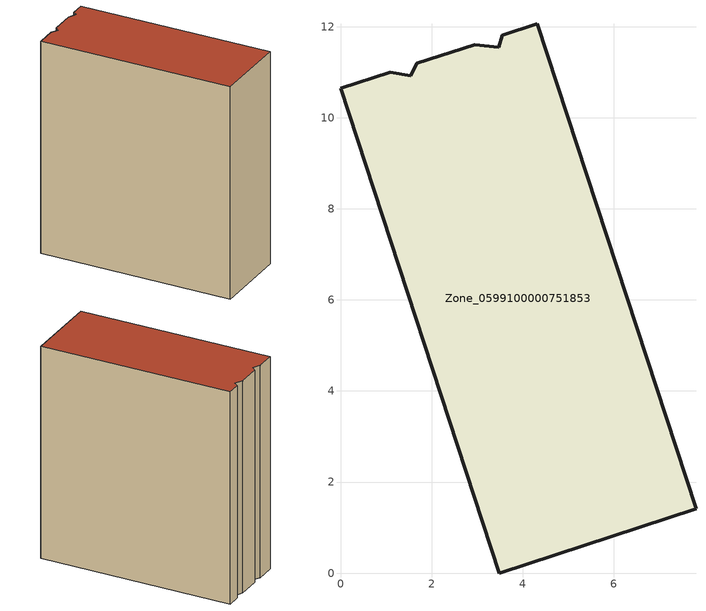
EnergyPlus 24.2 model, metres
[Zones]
Zone_0599100000751853
 floor ground (C_G): 0,10.64 1.09,11 1.55,10.92 1.68,11.19 2.94,11.61 3.48,11.54 3.56,11.81 4.33,12.06 7.81,1.41 3.48,0 z3.81
 wall outside (C_F): 4.33,12.06 3.56,11.81 3.48,11.54 2.94,11.61 1.68,11.19 1.55,10.92 1.09,11 0,10.64 3.48,0 7.81,1.41 4.33,12.06 z3.81:16.35
 roof outside (C_R): 1.09,11 0,10.64 3.48,0 7.81,1.41 4.33,12.06 3.56,11.81 3.48,11.54 2.94,11.61 1.68,11.19 1.55,10.92 z16.35
[BUILDING]
Pand.0599100000751853: North Axis=0; Terrain=City; Loads Convergence Tolerance Value=0.04; Temperature Convergence Tolerance Value=0.4; Solar Distribution=FullExterior; Maximum Number of Warmup Days=25; Minimum Number of Warmup Days=1
[Site:Location]
Rotterdam.The.Hague.AP_ZH_NLD Design_Conditions: Latitude=51.96; Longitude=4.45; Time Zone=1; Elevation=-4.5
[SITE:GROUNDTEMPERATURE:BUILDINGSURFACE]
18, 18, 18, 18, 18, 18, 18, 18, 18, 18, 18, 18
[MATERIAL] Thermal Absorptance=0.9; Solar Absorptance=0.7; Visible Absorptance=0.7
Name | Roughness | Thickness | Conductivity | Density | Specific Heat
G.TI.2006-2014 | MediumSmooth | 0.15 | 0.06 | 540 | 1210
F.TI.2006-2014 | Rough | 0.3 | 0.12 | 1920 | 840
R.TI.2006-2014 | MediumRough | 0.2 | 0.08 | 1500 | 1000
[CONSTRUCTION]
C_G: G.TI.2006-2014
C_F: F.TI.2006-2014
C_R: R.TI.2006-2014
[ZONE]
Zone_0599100000751853: Type=1; Multiplier=1; Ceiling Height=Autocalculate; Volume=Autocalculate; Floor Area=autocalculate; Part of Total Floor Area=Yes
[ZONEINFILTRATION:DESIGNFLOWRATE]
Infil_Zone_0599100000751853: Zone or ZoneList or Space or SpaceList=Zone_0599100000751853; Schedule=AlwaysOn; Design Flow Rate Calculation Method=Flow/Area; Flow Rate per Floor Area=0.0015; Constant Term Coefficient=1; Temperature Term Coefficient=0; Velocity Term Coefficient=0; Velocity Squared Term Coefficient=0
[HVACTEMPLATE:ZONE:IDEALLOADSAIRSYSTEM]
Zone_0599100000751853: Maximum Heating Supply Air Temperature=50; Minimum Cooling Supply Air Temperature=13; Maximum Heating Supply Air Humidity Ratio=0.0156; Minimum Cooling Supply Air Humidity Ratio=0.0077; Heating Limit=NoLimit; Cooling Limit=NoLimit; Dehumidification Control Type=ConstantSensibleHeatRatio; Cooling Sensible Heat Ratio=0.7; Dehumidification Setpoint=60; Humidification Control Type=None; Humidification Setpoint=30; Outdoor Air Method=None; Outdoor Air Flow Rate per Person=0.00944; Outdoor Air Flow Rate per Zone Floor Area=0; Outdoor Air Flow Rate per Zone=0; Demand Controlled Ventilation Type=None; Outdoor Air Economizer Type=NoEconomizer; Heat Recovery Type=None; Sensible Heat Recovery Effectiveness=0.7; Latent Heat Recovery Effectiveness=0.65
[ZONECONTROL:THERMOSTAT]
ThermostatControl_Zone_0599100000751853: Zone or ZoneList=Zone_0599100000751853; Control Type Schedule=DualSetpointControlType; Control 1=Thermostat_Zone_0599100000751853; Temperature Difference Between Cutout And Setpoint=0
[THERMOSTATSETPOINT:DUALSETPOINT]
Thermostat_Zone_0599100000751853: Heating Setpoint Temperature Schedule=HeatingSetpoint_Zone_0599100000751853; Cooling Setpoint Temperature Schedule=CoolingSetpoint_Zone_0599100000751853
[SCHEDULE:COMPACT]
HeatingSetpoint_Zone_0599100000751853: Through: 12/31, For: AllDays, Until: 24:00, 21
CoolingSetpoint_Zone_0599100000751853: Through: 12/31, For: AllDays, Until: 24:00, 24
DualSetpointControlType: Through: 12/31, For: AllDays, Until: 24:00, 4
AlwaysOn: Through: 12/31, For: AllDays, Until: 24:00, 1
